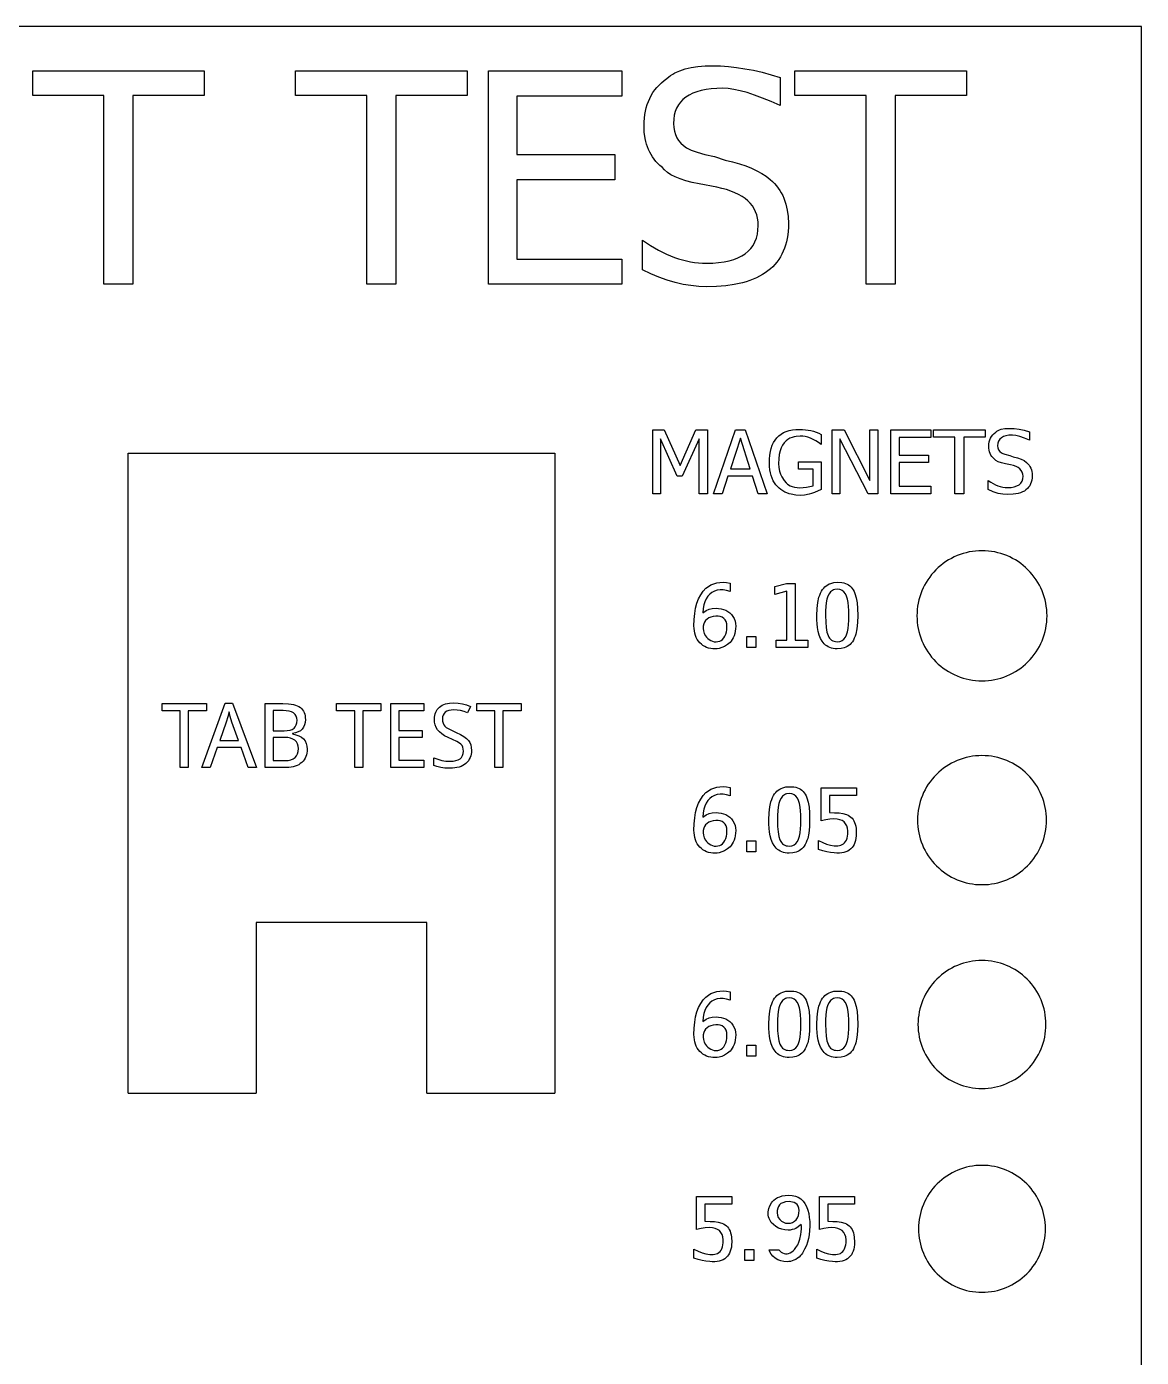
# Model space of a CAD drawing. Extents: x -43 to 38, y -56 to 50.
# Drawn here: x -14.8 to 37.5, y -12.4 to 50 of the extents above; entities that cross this region are included whole.
import ezdxf

# ---------------------------------------------------------------- set-up
doc = ezdxf.new("R2010")
doc.units = 0
doc.layers.get('0').update_dxf_attribs({"linetype": 'CONTINUOUS'})

msp = doc.modelspace()

# ---------------------------------------------------------------- linework, layer by layer
for points in [[(10, -50), (37.5, -50), (37.5, 50), (-37.5, 50), (-37.5, -50)], [(20.561, 47.62), (20.561, 46.297), (20.137, 46.487), (19.738, 46.652), (19.365, 46.792), (19.016, 46.906), (18.693, 46.995), (18.395, 47.059), (18.122, 47.097), (17.875, 47.109), (17.595, 47.103), (17.333, 47.084), (17.089, 47.051), (16.864, 47.006), (16.656, 46.948), (16.467, 46.877), (16.295, 46.793), (16.142, 46.697), (16.006, 46.587), (15.889, 46.464), (15.79, 46.329), (15.709, 46.181), (15.645, 46.019), (15.6, 45.845), (15.573, 45.658), (15.564, 45.458), (15.574, 45.272), (15.602, 45.098), (15.649, 44.937), (15.715, 44.789), (15.8, 44.654), (15.904, 44.531), (16.027, 44.421), (16.169, 44.324), (16.267, 44.269), (16.384, 44.215), (16.674, 44.11), (17.039, 44.007), (17.478, 43.908), (17.989, 43.734), (18.332, 43.657), (18.652, 43.569), (18.949, 43.472), (19.224, 43.365), (19.477, 43.247), (19.706, 43.12), (19.913, 42.982), (20.097, 42.834), (20.201, 42.741), (20.297, 42.642), (20.387, 42.539), (20.471, 42.431), (20.547, 42.318), (20.617, 42.201), (20.681, 42.079), (20.737, 41.952), (20.787, 41.82), (20.83, 41.684), (20.867, 41.543), (20.897, 41.397), (20.937, 41.092), (20.95, 40.768), (20.947, 40.585), (20.935, 40.409), (20.917, 40.239), (20.89, 40.074), (20.857, 39.915), (20.815, 39.762), (20.767, 39.614), (20.71, 39.473), (20.647, 39.337), (20.575, 39.207), (20.496, 39.082), (20.41, 38.964), (20.316, 38.851), (20.215, 38.744), (20.106, 38.643), (19.99, 38.548), (19.866, 38.458), (19.735, 38.374), (19.596, 38.296), (19.45, 38.224), (19.296, 38.158), (19.135, 38.097), (18.966, 38.042), (18.79, 37.993), (18.414, 37.912), (18.009, 37.854), (17.574, 37.819), (17.109, 37.808), (16.746, 37.82), (16.38, 37.857), (16.01, 37.919), (15.636, 38.006), (15.259, 38.117), (14.879, 38.254), (14.495, 38.415), (14.107, 38.6), (14.107, 39.997), (14.48, 39.742), (14.854, 39.521), (15.041, 39.423), (15.228, 39.334), (15.415, 39.253), (15.603, 39.181), (15.791, 39.117), (15.978, 39.062), (16.166, 39.015), (16.355, 38.977), (16.543, 38.947), (16.731, 38.926), (16.92, 38.913), (17.109, 38.909), (17.402, 38.916), (17.677, 38.937), (17.933, 38.971), (18.17, 39.02), (18.387, 39.082), (18.586, 39.158), (18.766, 39.248), (18.927, 39.351), (19.069, 39.469), (19.192, 39.6), (19.297, 39.745), (19.382, 39.904), (19.448, 40.077), (19.495, 40.263), (19.524, 40.464), (19.533, 40.678), (19.526, 40.851), (19.503, 41.016), (19.465, 41.173), (19.412, 41.321), (19.344, 41.462), (19.26, 41.594), (19.162, 41.718), (19.048, 41.834), (18.919, 41.942), (18.775, 42.041), (18.616, 42.132), (18.442, 42.216), (18.252, 42.291), (18.047, 42.357), (17.827, 42.416), (17.592, 42.467), (16.766, 42.629), (16.44, 42.7), (16.144, 42.778), (15.88, 42.864), (15.647, 42.958), (15.445, 43.058), (15.274, 43.167), (15.135, 43.282), (15.027, 43.405), (14.925, 43.492), (14.829, 43.585), (14.739, 43.681), (14.657, 43.783), (14.581, 43.888), (14.511, 43.999), (14.449, 44.114), (14.392, 44.234), (14.343, 44.358), (14.3, 44.487), (14.263, 44.62), (14.234, 44.758), (14.194, 45.048), (14.181, 45.356), (14.185, 45.535), (14.198, 45.709), (14.219, 45.878), (14.248, 46.041), (14.286, 46.199), (14.332, 46.351), (14.386, 46.497), (14.449, 46.638), (14.521, 46.774), (14.601, 46.904), (14.689, 47.029), (14.785, 47.148), (14.89, 47.262), (15.003, 47.37), (15.125, 47.473), (15.255, 47.57), (15.339, 47.642), (15.429, 47.709), (15.525, 47.772), (15.629, 47.83), (15.858, 47.932), (16.113, 48.015), (16.396, 48.08), (16.707, 48.127), (17.045, 48.154), (17.411, 48.164), (17.772, 48.155), (18.142, 48.13), (18.521, 48.087), (18.91, 48.028), (19.309, 47.951), (19.717, 47.858), (20.134, 47.747)], [(-14.483, 46.774), (-14.483, 47.922), (-6.437, 47.922), (-6.437, 46.774), (-9.782, 46.774), (-9.782, 37.922), (-11.145, 37.922), (-11.145, 46.774)], [(-2.159, 46.774), (-2.159, 47.922), (5.887, 47.922), (5.887, 46.774), (2.542, 46.774), (2.542, 37.922), (1.179, 37.922), (1.179, 46.774)], [(6.887, 37.922), (6.887, 47.922), (13.14, 47.922), (13.14, 46.74), (8.217, 46.74), (8.217, 44), (12.804, 44), (12.804, 42.818), (8.217, 42.818), (8.217, 39.104), (13.14, 39.104), (13.14, 37.922)], [(21.253, 46.774), (21.253, 47.922), (29.298, 47.922), (29.298, 46.774), (25.954, 46.774), (25.954, 37.922), (24.59, 37.922), (24.59, 46.774)], [(14.586, 28.095), (14.586, 31.095), (15.13, 31.095), (15.879, 29.425), (16.603, 31.095), (17.157, 31.095), (17.157, 28.095), (16.758, 28.095), (16.758, 30.68), (15.976, 28.921), (15.734, 28.921), (14.959, 30.68), (14.959, 28.095)], [(17.441, 28.095), (18.468, 31.103), (18.93, 31.103), (19.955, 28.095), (19.534, 28.095), (19.262, 28.933), (18.116, 28.933), (17.844, 28.095)], [(19.151, 29.274), (18.698, 30.702), (18.227, 29.274)], [(22.492, 28.294), (22.17, 28.158), (22.036, 28.111), (21.919, 28.078), (21.711, 28.039), (21.518, 28.026), (21.292, 28.039), (21.08, 28.075), (20.979, 28.103), (20.88, 28.139), (20.783, 28.184), (20.688, 28.236), (20.597, 28.296), (20.513, 28.364), (20.435, 28.438), (20.364, 28.52), (20.299, 28.611), (20.24, 28.713), (20.188, 28.826), (20.142, 28.951), (20.104, 29.086), (20.078, 29.229), (20.061, 29.38), (20.056, 29.539), (20.062, 29.731), (20.078, 29.91), (20.106, 30.077), (20.144, 30.231), (20.194, 30.373), (20.255, 30.503), (20.326, 30.621), (20.409, 30.726), (20.503, 30.818), (20.608, 30.899), (20.724, 30.967), (20.851, 31.022), (20.989, 31.066), (21.137, 31.096), (21.298, 31.115), (21.469, 31.121), (21.609, 31.118), (21.745, 31.106), (21.878, 31.088), (22.008, 31.062), (22.133, 31.029), (22.255, 30.989), (22.373, 30.941), (22.488, 30.885), (22.488, 30.637), (22.488, 30.404), (22.359, 30.498), (22.232, 30.579), (22.107, 30.648), (21.983, 30.705), (21.86, 30.748), (21.739, 30.78), (21.62, 30.799), (21.502, 30.805), (21.317, 30.792), (21.223, 30.773), (21.122, 30.743), (21.021, 30.701), (20.927, 30.648), (20.839, 30.58), (20.754, 30.49), (20.676, 30.382), (20.613, 30.259), (20.561, 30.114), (20.522, 29.94), (20.498, 29.741), (20.489, 29.523), (20.5, 29.34), (20.532, 29.168), (20.58, 29.014), (20.641, 28.888), (20.75, 28.719), (20.837, 28.62), (20.91, 28.557), (21.034, 28.479), (21.125, 28.439), (21.234, 28.409), (21.355, 28.391), (21.483, 28.385), (21.646, 28.391), (21.804, 28.408), (21.956, 28.437), (22.103, 28.478), (22.103, 28.87), (22.103, 29.253), (21.76, 29.253), (21.416, 29.253), (21.416, 29.431), (21.416, 29.606), (21.954, 29.606), (22.492, 29.606), (22.492, 28.95)], [(22.996, 28.095), (22.996, 31.095), (23.562, 31.095), (24.769, 28.72), (24.769, 31.095), (25.141, 31.095), (25.141, 28.095), (24.694, 28.095), (23.368, 30.682), (23.368, 28.095)], [(25.748, 28.095), (25.748, 31.095), (27.624, 31.095), (27.624, 30.74), (26.147, 30.74), (26.147, 29.918), (27.523, 29.918), (27.523, 29.564), (26.147, 29.564), (26.147, 28.45), (27.624, 28.45), (27.624, 28.095)], [(27.759, 30.75), (27.759, 31.095), (30.172, 31.095), (30.172, 30.75), (29.169, 30.75), (29.169, 28.095), (28.76, 28.095), (28.76, 30.75)], [(32.26, 31.004), (32.26, 30.607), (32.013, 30.714), (31.796, 30.79), (31.61, 30.836), (31.454, 30.851), (31.291, 30.843), (31.15, 30.82), (31.031, 30.782), (30.934, 30.727), (30.858, 30.658), (30.804, 30.573), (30.771, 30.472), (30.761, 30.356), (30.772, 30.248), (30.806, 30.155), (30.863, 30.078), (30.942, 30.016), (31.007, 29.983), (31.094, 29.951), (31.335, 29.891), (31.488, 29.839), (31.687, 29.789), (31.859, 29.728), (32.003, 29.654), (32.121, 29.569), (32.181, 29.511), (32.233, 29.448), (32.277, 29.379), (32.312, 29.304), (32.34, 29.224), (32.36, 29.138), (32.372, 29.046), (32.376, 28.949), (32.372, 28.841), (32.358, 28.741), (32.336, 28.647), (32.304, 28.56), (32.264, 28.48), (32.214, 28.408), (32.156, 28.342), (32.088, 28.283), (32.012, 28.231), (31.926, 28.186), (31.832, 28.147), (31.728, 28.116), (31.616, 28.092), (31.494, 28.075), (31.224, 28.061), (31.005, 28.076), (30.782, 28.12), (30.555, 28.194), (30.323, 28.298), (30.323, 28.718), (30.435, 28.641), (30.547, 28.575), (30.66, 28.519), (30.772, 28.473), (30.885, 28.437), (30.998, 28.412), (31.111, 28.396), (31.224, 28.391), (31.394, 28.399), (31.542, 28.424), (31.667, 28.466), (31.77, 28.524), (31.849, 28.598), (31.906, 28.69), (31.94, 28.797), (31.951, 28.922), (31.942, 29.023), (31.915, 29.115), (31.869, 29.197), (31.806, 29.269), (31.724, 29.331), (31.624, 29.383), (31.506, 29.426), (31.369, 29.458), (31.121, 29.507), (30.935, 29.552), (30.785, 29.606), (30.674, 29.668), (30.632, 29.703), (30.599, 29.74), (30.54, 29.794), (30.488, 29.853), (30.445, 29.918), (30.409, 29.988), (30.381, 30.064), (30.361, 30.146), (30.35, 30.233), (30.346, 30.325), (30.351, 30.431), (30.366, 30.531), (30.391, 30.624), (30.426, 30.71), (30.471, 30.79), (30.527, 30.863), (30.592, 30.929), (30.668, 30.989), (30.72, 31.031), (30.78, 31.067), (30.849, 31.098), (30.925, 31.123), (31.104, 31.156), (31.315, 31.168), (31.534, 31.157), (31.764, 31.127), (32.006, 31.076)], [(18.219, 23.908), (18.219, 23.525), (18.051, 23.574), (17.892, 23.6), (17.744, 23.602), (17.606, 23.582), (17.478, 23.54), (17.363, 23.477), (17.26, 23.395), (17.169, 23.294), (17.092, 23.174), (17.031, 23.041), (16.985, 22.892), (16.954, 22.729), (16.932, 22.518), (17.1, 22.624), (17.239, 22.689), (17.381, 22.722), (17.558, 22.733), (17.679, 22.728), (17.796, 22.71), (17.907, 22.68), (18.013, 22.639), (18.112, 22.586), (18.201, 22.52), (18.28, 22.441), (18.349, 22.349), (18.406, 22.247), (18.447, 22.137), (18.471, 22.018), (18.479, 21.891), (18.474, 21.769), (18.46, 21.653), (18.437, 21.544), (18.404, 21.441), (18.363, 21.348), (18.319, 21.265), (18.269, 21.193), (18.215, 21.131), (18.095, 21.03), (17.96, 20.948), (17.826, 20.888), (17.71, 20.852), (17.608, 20.834), (17.517, 20.827), (17.408, 20.832), (17.305, 20.846), (17.207, 20.868), (17.114, 20.9), (17.026, 20.941), (16.944, 20.99), (16.868, 21.049), (16.797, 21.117), (16.732, 21.193), (16.677, 21.275), (16.63, 21.364), (16.591, 21.459), (16.561, 21.561), (16.54, 21.669), (16.527, 21.784), (16.523, 21.905), (16.531, 22.208), (16.558, 22.488), (16.601, 22.743), (16.663, 22.976), (16.741, 23.184), (16.837, 23.369), (16.951, 23.531), (17.082, 23.669), (17.197, 23.759), (17.319, 23.832), (17.449, 23.887), (17.587, 23.926), (17.733, 23.947), (17.887, 23.951), (18.049, 23.938)], [(20.373, 20.896), (20.373, 21.236), (20.871, 21.236), (20.871, 23.531), (20.314, 23.386), (20.314, 23.757), (20.867, 23.902), (21.274, 23.902), (21.274, 21.236), (21.856, 21.236), (21.856, 20.896)], [(23.256, 23.95), (23.457, 23.937), (23.545, 23.92), (23.627, 23.896), (23.702, 23.865), (23.771, 23.827), (23.835, 23.782), (23.894, 23.729), (23.947, 23.668), (23.994, 23.597), (24.036, 23.518), (24.072, 23.429), (24.129, 23.226), (24.169, 22.991), (24.191, 22.718), (24.199, 22.397), (24.188, 22.063), (24.157, 21.772), (24.106, 21.527), (24.073, 21.421), (24.037, 21.326), (23.995, 21.241), (23.948, 21.165), (23.896, 21.097), (23.838, 21.037), (23.776, 20.986), (23.711, 20.942), (23.643, 20.907), (23.572, 20.88), (23.417, 20.845), (23.24, 20.834), (23.145, 20.837), (23.055, 20.848), (22.969, 20.867), (22.889, 20.893), (22.815, 20.926), (22.747, 20.966), (22.686, 21.012), (22.631, 21.065), (22.537, 21.185), (22.458, 21.318), (22.396, 21.469), (22.349, 21.642), (22.317, 21.825), (22.296, 22.004), (22.285, 22.19), (22.281, 22.393), (22.292, 22.718), (22.327, 23.003), (22.383, 23.247), (22.418, 23.353), (22.457, 23.447), (22.502, 23.531), (22.551, 23.608), (22.605, 23.677), (22.665, 23.738), (22.728, 23.791), (22.794, 23.836), (22.862, 23.872), (22.934, 23.901), (23.087, 23.938)], [(23.79, 22.397), (23.786, 22.624), (23.775, 22.821), (23.754, 22.997), (23.722, 23.16), (23.679, 23.301), (23.624, 23.414), (23.553, 23.502), (23.466, 23.569), (23.415, 23.593), (23.361, 23.61), (23.24, 23.624), (23.119, 23.61), (23.065, 23.593), (23.014, 23.569), (22.926, 23.502), (22.856, 23.413), (22.801, 23.3), (22.757, 23.158), (22.726, 22.995), (22.705, 22.818), (22.694, 22.62), (22.69, 22.393), (22.697, 22.089), (22.719, 21.83), (22.756, 21.618), (22.807, 21.452), (22.839, 21.385), (22.878, 21.327), (22.922, 21.278), (22.973, 21.238), (23.031, 21.206), (23.094, 21.184), (23.164, 21.17), (23.24, 21.166), (23.361, 21.18), (23.415, 21.197), (23.466, 21.221), (23.553, 21.288), (23.624, 21.376), (23.679, 21.489), (23.722, 21.63), (23.754, 21.793), (23.775, 21.97), (23.786, 22.168)], [(17.065, 21.442), (17.113, 21.375), (17.17, 21.315), (17.237, 21.264), (17.312, 21.22), (17.394, 21.188), (17.476, 21.168), (17.56, 21.162), (17.646, 21.169), (17.728, 21.19), (17.801, 21.226), (17.865, 21.276), (17.921, 21.341), (17.972, 21.428), (18.014, 21.526), (18.043, 21.627), (18.058, 21.723), (18.066, 21.897), (18.057, 22.011), (18.029, 22.109), (17.984, 22.193), (17.92, 22.262), (17.842, 22.315), (17.755, 22.35), (17.659, 22.367), (17.554, 22.367), (17.428, 22.35), (17.317, 22.321), (17.22, 22.28), (17.138, 22.227), (17.07, 22.163), (17.016, 22.086), (16.977, 21.998), (16.952, 21.897), (16.947, 21.793), (16.966, 21.678), (17.006, 21.558)], [(18.993, 20.896), (18.993, 21.408), (19.418, 21.408), (19.418, 20.896)], [(-7.189, 15.268), (-7.566, 15.268), (-7.566, 17.923), (-8.418, 17.923), (-8.418, 18.268), (-6.336, 18.268), (-6.336, 17.923), (-7.189, 17.923)], [(-4.385, 15.268), (-4.713, 16.202), (-5.828, 16.202), (-6.156, 15.268), (-6.549, 15.268), (-5.451, 18.284), (-5.107, 18.284), (-3.992, 15.268)], [(-3.582, 18.268), (-2.762, 18.268), (-2.489, 18.256), (-2.369, 18.241), (-2.26, 18.22), (-2.162, 18.194), (-2.075, 18.162), (-1.999, 18.123), (-1.934, 18.079), (-1.879, 18.029), (-1.83, 17.973), (-1.79, 17.911), (-1.756, 17.843), (-1.73, 17.77), (-1.712, 17.69), (-1.7, 17.605), (-1.697, 17.513), (-1.706, 17.381), (-1.735, 17.263), (-1.782, 17.16), (-1.848, 17.071), (-1.934, 16.996), (-2.038, 16.936), (-2.161, 16.889), (-2.303, 16.858), (-2.303, 16.841), (-2.142, 16.805), (-2.002, 16.754), (-1.884, 16.688), (-1.787, 16.608), (-1.712, 16.512), (-1.658, 16.402), (-1.626, 16.277), (-1.615, 16.136), (-1.619, 16.04), (-1.631, 15.949), (-1.65, 15.863), (-1.678, 15.782), (-1.714, 15.705), (-1.758, 15.634), (-1.809, 15.567), (-1.869, 15.505), (-1.936, 15.45), (-2.009, 15.401), (-2.088, 15.36), (-2.174, 15.327), (-2.267, 15.301), (-2.365, 15.282), (-2.47, 15.271), (-2.582, 15.268), (-3.582, 15.268)], [(0.992, 15.268), (0.615, 15.268), (0.615, 17.923), (-0.238, 17.923), (-0.238, 18.268), (1.844, 18.268), (1.844, 17.923), (0.992, 17.923)], [(3.861, 15.268), (2.303, 15.268), (2.303, 18.268), (3.861, 18.268), (3.861, 17.923), (2.68, 17.923), (2.68, 17.005), (3.779, 17.005), (3.779, 16.677), (2.68, 16.677), (2.68, 15.612), (3.861, 15.612)], [(4.32, 15.366), (4.32, 15.727), (4.514, 15.655), (4.705, 15.604), (4.891, 15.573), (5.074, 15.563), (5.227, 15.57), (5.359, 15.591), (5.469, 15.627), (5.557, 15.677), (5.626, 15.743), (5.674, 15.825), (5.703, 15.923), (5.713, 16.038), (5.706, 16.132), (5.684, 16.218), (5.649, 16.296), (5.598, 16.366), (5.53, 16.416), (5.406, 16.485), (4.992, 16.677), (4.832, 16.761), (4.697, 16.85), (4.586, 16.942), (4.5, 17.038), (4.435, 17.144), (4.389, 17.263), (4.362, 17.398), (4.352, 17.546), (4.356, 17.63), (4.367, 17.71), (4.386, 17.785), (4.412, 17.856), (4.445, 17.922), (4.486, 17.984), (4.534, 18.042), (4.59, 18.095), (4.653, 18.143), (4.721, 18.185), (4.795, 18.22), (4.875, 18.249), (4.961, 18.272), (5.053, 18.288), (5.254, 18.3), (5.469, 18.29), (5.672, 18.259), (5.863, 18.208), (6.041, 18.136), (5.91, 17.825), (5.74, 17.889), (5.574, 17.936), (5.412, 17.963), (5.254, 17.972), (5.131, 17.965), (5.025, 17.944), (4.934, 17.908), (4.861, 17.858), (4.803, 17.795), (4.762, 17.722), (4.738, 17.639), (4.73, 17.546), (4.736, 17.439), (4.756, 17.347), (4.789, 17.271), (4.836, 17.21), (4.91, 17.152), (5.025, 17.083), (5.18, 17.004), (5.377, 16.915), (5.576, 16.821), (5.738, 16.727), (5.863, 16.632), (5.951, 16.538), (6.012, 16.438), (6.055, 16.327), (6.081, 16.205), (6.09, 16.071), (6.086, 15.979), (6.074, 15.892), (6.053, 15.809), (6.025, 15.731), (5.988, 15.657), (5.943, 15.588), (5.889, 15.524), (5.828, 15.464), (5.759, 15.41), (5.682, 15.364), (5.599, 15.324), (5.508, 15.292), (5.41, 15.267), (5.305, 15.249), (5.193, 15.238), (5.074, 15.235), (4.848, 15.243), (4.648, 15.268), (4.471, 15.309)], [(7.566, 15.268), (7.189, 15.268), (7.189, 17.923), (6.336, 17.923), (6.336, 18.268), (8.418, 18.268), (8.418, 17.923), (7.566, 17.923)], [(-4.828, 16.53), (-5.139, 17.399), (-5.221, 17.657), (-5.27, 17.874), (-5.332, 17.64), (-5.418, 17.399), (-5.713, 16.53)], [(-3.205, 16.989), (-2.697, 16.989), (-2.545, 16.997), (-2.416, 17.02), (-2.311, 17.058), (-2.23, 17.112), (-2.169, 17.181), (-2.125, 17.265), (-2.099, 17.365), (-2.09, 17.481), (-2.1, 17.588), (-2.131, 17.681), (-2.182, 17.76), (-2.254, 17.825), (-2.346, 17.875), (-2.459, 17.911), (-2.592, 17.933), (-2.746, 17.94), (-3.205, 17.94)], [(-3.205, 16.677), (-3.205, 15.595), (-2.664, 15.595), (-2.511, 15.604), (-2.379, 15.63), (-2.269, 15.674), (-2.18, 15.735), (-2.112, 15.813), (-2.064, 15.909), (-2.034, 16.022), (-2.025, 16.153), (-2.035, 16.276), (-2.066, 16.382), (-2.117, 16.472), (-2.189, 16.546), (-2.281, 16.604), (-2.393, 16.645), (-2.527, 16.669), (-2.68, 16.677)], [(18.219, 14.329), (18.219, 13.946), (18.051, 13.995), (17.892, 14.021), (17.744, 14.023), (17.606, 14.003), (17.478, 13.961), (17.363, 13.898), (17.26, 13.816), (17.169, 13.715), (17.092, 13.595), (17.031, 13.462), (16.985, 13.313), (16.954, 13.15), (16.932, 12.939), (17.1, 13.045), (17.239, 13.11), (17.381, 13.143), (17.558, 13.154), (17.679, 13.149), (17.796, 13.131), (17.907, 13.101), (18.013, 13.06), (18.112, 13.007), (18.201, 12.941), (18.28, 12.862), (18.349, 12.77), (18.406, 12.668), (18.447, 12.558), (18.471, 12.439), (18.479, 12.312), (18.474, 12.19), (18.46, 12.074), (18.437, 11.965), (18.404, 11.862), (18.363, 11.769), (18.319, 11.686), (18.269, 11.614), (18.215, 11.552), (18.095, 11.451), (17.96, 11.369), (17.826, 11.309), (17.71, 11.273), (17.608, 11.255), (17.517, 11.248), (17.408, 11.253), (17.305, 11.267), (17.207, 11.289), (17.114, 11.321), (17.026, 11.362), (16.944, 11.411), (16.868, 11.47), (16.797, 11.538), (16.732, 11.614), (16.677, 11.696), (16.63, 11.785), (16.591, 11.88), (16.561, 11.982), (16.54, 12.09), (16.527, 12.205), (16.523, 12.326), (16.531, 12.629), (16.558, 12.909), (16.601, 13.164), (16.663, 13.397), (16.741, 13.605), (16.837, 13.79), (16.951, 13.952), (17.082, 14.09), (17.197, 14.18), (17.319, 14.253), (17.449, 14.308), (17.587, 14.347), (17.733, 14.368), (17.887, 14.372), (18.049, 14.359)], [(21.004, 14.371), (21.204, 14.358), (21.293, 14.341), (21.374, 14.317), (21.449, 14.286), (21.519, 14.248), (21.583, 14.203), (21.641, 14.15), (21.694, 14.089), (21.742, 14.018), (21.783, 13.939), (21.82, 13.85), (21.877, 13.647), (21.916, 13.412), (21.939, 13.139), (21.946, 12.818), (21.936, 12.484), (21.904, 12.193), (21.853, 11.948), (21.821, 11.842), (21.784, 11.747), (21.743, 11.662), (21.696, 11.586), (21.644, 11.518), (21.586, 11.458), (21.524, 11.407), (21.459, 11.363), (21.391, 11.328), (21.32, 11.301), (21.164, 11.266), (20.987, 11.255), (20.892, 11.258), (20.802, 11.269), (20.717, 11.288), (20.637, 11.314), (20.563, 11.347), (20.495, 11.387), (20.434, 11.433), (20.379, 11.486), (20.284, 11.606), (20.206, 11.739), (20.143, 11.89), (20.097, 12.063), (20.064, 12.246), (20.044, 12.425), (20.032, 12.611), (20.028, 12.814), (20.04, 13.139), (20.075, 13.424), (20.13, 13.668), (20.165, 13.774), (20.205, 13.868), (20.249, 13.952), (20.298, 14.029), (20.353, 14.098), (20.412, 14.159), (20.475, 14.212), (20.541, 14.257), (20.61, 14.293), (20.681, 14.322), (20.834, 14.359)], [(21.537, 12.818), (21.534, 13.045), (21.522, 13.242), (21.502, 13.418), (21.47, 13.581), (21.427, 13.722), (21.371, 13.835), (21.301, 13.923), (21.213, 13.99), (21.163, 14.014), (21.108, 14.031), (20.987, 14.045), (20.867, 14.031), (20.812, 14.014), (20.762, 13.99), (20.674, 13.923), (20.604, 13.834), (20.548, 13.721), (20.505, 13.579), (20.473, 13.416), (20.453, 13.239), (20.441, 13.041), (20.437, 12.814), (20.445, 12.51), (20.467, 12.251), (20.503, 12.039), (20.554, 11.873), (20.587, 11.806), (20.625, 11.748), (20.67, 11.699), (20.721, 11.659), (20.778, 11.627), (20.842, 11.605), (20.911, 11.591), (20.987, 11.587), (21.108, 11.601), (21.163, 11.618), (21.213, 11.642), (21.301, 11.709), (21.371, 11.797), (21.427, 11.91), (21.47, 12.051), (21.502, 12.214), (21.522, 12.391), (21.534, 12.589)], [(22.488, 12.768), (22.488, 13.542), (22.488, 14.317), (24.135, 14.317), (24.135, 13.96), (22.877, 13.96), (22.877, 13.156), (23.116, 13.152), (23.322, 13.14), (23.505, 13.114), (23.675, 13.065), (23.752, 13.033), (23.822, 12.994), (23.883, 12.948), (23.936, 12.897), (23.983, 12.838), (24.022, 12.77), (24.056, 12.694), (24.084, 12.61), (24.105, 12.517), (24.12, 12.415), (24.132, 12.184), (24.128, 12.063), (24.116, 11.95), (24.096, 11.846), (24.068, 11.75), (24.032, 11.663), (23.987, 11.584), (23.935, 11.513), (23.875, 11.452), (23.806, 11.398), (23.729, 11.353), (23.645, 11.317), (23.552, 11.289), (23.451, 11.27), (23.343, 11.259), (23.226, 11.257), (23.101, 11.263), (22.928, 11.283), (22.748, 11.316), (22.561, 11.363), (22.366, 11.422), (22.366, 11.847), (22.557, 11.754), (22.742, 11.681), (22.923, 11.629), (23.101, 11.6), (23.267, 11.598), (23.342, 11.608), (23.411, 11.626), (23.475, 11.653), (23.533, 11.691), (23.586, 11.741), (23.633, 11.801), (23.673, 11.871), (23.703, 11.953), (23.725, 12.045), (23.738, 12.147), (23.739, 12.294), (23.722, 12.424), (23.686, 12.538), (23.632, 12.636), (23.559, 12.716), (23.468, 12.778), (23.359, 12.823), (23.232, 12.85), (23.072, 12.86), (22.895, 12.85), (22.7, 12.819)], [(17.065, 11.863), (17.113, 11.796), (17.17, 11.736), (17.237, 11.685), (17.312, 11.641), (17.394, 11.609), (17.476, 11.589), (17.56, 11.583), (17.646, 11.59), (17.728, 11.611), (17.801, 11.647), (17.865, 11.697), (17.921, 11.762), (17.972, 11.849), (18.014, 11.947), (18.043, 12.048), (18.058, 12.144), (18.066, 12.318), (18.057, 12.432), (18.029, 12.53), (17.984, 12.614), (17.92, 12.683), (17.842, 12.736), (17.755, 12.771), (17.659, 12.788), (17.554, 12.788), (17.428, 12.771), (17.317, 12.742), (17.22, 12.701), (17.138, 12.648), (17.07, 12.584), (17.016, 12.507), (16.977, 12.419), (16.952, 12.318), (16.947, 12.214), (16.966, 12.099), (17.006, 11.979)], [(18.993, 11.317), (18.993, 11.829), (19.418, 11.829), (19.418, 11.317)], [(18.219, 4.75), (18.219, 4.367), (18.051, 4.416), (17.892, 4.442), (17.744, 4.444), (17.606, 4.424), (17.478, 4.382), (17.363, 4.319), (17.26, 4.237), (17.169, 4.136), (17.092, 4.016), (17.031, 3.883), (16.985, 3.734), (16.954, 3.571), (16.932, 3.36), (17.1, 3.466), (17.239, 3.531), (17.381, 3.564), (17.558, 3.575), (17.679, 3.57), (17.796, 3.552), (17.907, 3.522), (18.013, 3.481), (18.112, 3.428), (18.201, 3.362), (18.28, 3.283), (18.349, 3.191), (18.406, 3.089), (18.447, 2.979), (18.471, 2.86), (18.479, 2.733), (18.474, 2.611), (18.46, 2.495), (18.437, 2.386), (18.404, 2.283), (18.363, 2.19), (18.319, 2.107), (18.269, 2.035), (18.215, 1.973), (18.095, 1.872), (17.96, 1.79), (17.826, 1.73), (17.71, 1.694), (17.608, 1.676), (17.517, 1.669), (17.408, 1.674), (17.305, 1.688), (17.207, 1.71), (17.114, 1.742), (17.026, 1.783), (16.944, 1.832), (16.868, 1.891), (16.797, 1.959), (16.732, 2.035), (16.677, 2.117), (16.63, 2.206), (16.591, 2.301), (16.561, 2.403), (16.54, 2.511), (16.527, 2.626), (16.523, 2.747), (16.531, 3.05), (16.558, 3.33), (16.601, 3.585), (16.663, 3.818), (16.741, 4.026), (16.837, 4.211), (16.951, 4.373), (17.082, 4.511), (17.197, 4.601), (17.319, 4.674), (17.449, 4.729), (17.587, 4.768), (17.733, 4.789), (17.887, 4.793), (18.049, 4.78)], [(21.004, 4.792), (21.204, 4.779), (21.293, 4.762), (21.374, 4.738), (21.449, 4.707), (21.519, 4.669), (21.583, 4.624), (21.641, 4.571), (21.694, 4.51), (21.742, 4.439), (21.783, 4.36), (21.82, 4.271), (21.877, 4.068), (21.916, 3.833), (21.939, 3.56), (21.946, 3.239), (21.936, 2.905), (21.904, 2.614), (21.853, 2.369), (21.821, 2.263), (21.784, 2.168), (21.743, 2.083), (21.696, 2.007), (21.644, 1.939), (21.586, 1.879), (21.524, 1.828), (21.459, 1.784), (21.391, 1.749), (21.32, 1.722), (21.164, 1.687), (20.987, 1.676), (20.892, 1.679), (20.802, 1.69), (20.717, 1.709), (20.637, 1.735), (20.563, 1.768), (20.495, 1.808), (20.434, 1.854), (20.379, 1.907), (20.284, 2.027), (20.206, 2.16), (20.143, 2.311), (20.097, 2.484), (20.064, 2.667), (20.044, 2.846), (20.032, 3.032), (20.028, 3.235), (20.04, 3.56), (20.075, 3.845), (20.13, 4.089), (20.165, 4.195), (20.205, 4.289), (20.249, 4.373), (20.298, 4.45), (20.353, 4.519), (20.412, 4.58), (20.475, 4.633), (20.541, 4.678), (20.61, 4.714), (20.681, 4.743), (20.834, 4.78)], [(21.537, 3.239), (21.534, 3.466), (21.522, 3.663), (21.502, 3.839), (21.47, 4.002), (21.427, 4.143), (21.371, 4.256), (21.301, 4.344), (21.213, 4.411), (21.163, 4.435), (21.108, 4.452), (20.987, 4.466), (20.867, 4.452), (20.812, 4.435), (20.762, 4.411), (20.674, 4.344), (20.604, 4.255), (20.548, 4.142), (20.505, 4), (20.473, 3.837), (20.453, 3.66), (20.441, 3.462), (20.437, 3.235), (20.445, 2.931), (20.467, 2.672), (20.503, 2.46), (20.554, 2.294), (20.587, 2.227), (20.625, 2.169), (20.67, 2.12), (20.721, 2.08), (20.778, 2.048), (20.842, 2.026), (20.911, 2.012), (20.987, 2.008), (21.108, 2.022), (21.163, 2.039), (21.213, 2.063), (21.301, 2.13), (21.371, 2.218), (21.427, 2.331), (21.47, 2.472), (21.502, 2.635), (21.522, 2.812), (21.534, 3.01)], [(23.256, 4.792), (23.457, 4.779), (23.545, 4.762), (23.627, 4.738), (23.702, 4.707), (23.771, 4.669), (23.835, 4.624), (23.894, 4.571), (23.947, 4.51), (23.994, 4.439), (24.036, 4.36), (24.072, 4.271), (24.129, 4.068), (24.169, 3.833), (24.191, 3.56), (24.199, 3.239), (24.188, 2.905), (24.157, 2.614), (24.106, 2.369), (24.073, 2.263), (24.037, 2.168), (23.995, 2.083), (23.948, 2.007), (23.896, 1.939), (23.838, 1.879), (23.776, 1.828), (23.711, 1.784), (23.643, 1.749), (23.572, 1.722), (23.417, 1.687), (23.24, 1.676), (23.145, 1.679), (23.055, 1.69), (22.969, 1.709), (22.889, 1.735), (22.815, 1.768), (22.747, 1.808), (22.686, 1.854), (22.631, 1.907), (22.537, 2.027), (22.458, 2.16), (22.396, 2.311), (22.349, 2.484), (22.317, 2.667), (22.296, 2.846), (22.285, 3.032), (22.281, 3.235), (22.292, 3.56), (22.327, 3.845), (22.383, 4.089), (22.418, 4.195), (22.457, 4.289), (22.502, 4.373), (22.551, 4.45), (22.605, 4.519), (22.665, 4.58), (22.728, 4.633), (22.794, 4.678), (22.862, 4.714), (22.934, 4.743), (23.087, 4.78)], [(23.79, 3.239), (23.786, 3.466), (23.775, 3.663), (23.754, 3.839), (23.722, 4.002), (23.679, 4.143), (23.624, 4.256), (23.553, 4.344), (23.466, 4.411), (23.415, 4.435), (23.361, 4.452), (23.24, 4.466), (23.119, 4.452), (23.065, 4.435), (23.014, 4.411), (22.926, 4.344), (22.856, 4.255), (22.801, 4.142), (22.757, 4), (22.726, 3.837), (22.705, 3.66), (22.694, 3.462), (22.69, 3.235), (22.697, 2.931), (22.719, 2.672), (22.756, 2.46), (22.807, 2.294), (22.839, 2.227), (22.878, 2.169), (22.922, 2.12), (22.973, 2.08), (23.031, 2.048), (23.094, 2.026), (23.164, 2.012), (23.24, 2.008), (23.361, 2.022), (23.415, 2.039), (23.466, 2.063), (23.553, 2.13), (23.624, 2.218), (23.679, 2.331), (23.722, 2.472), (23.754, 2.635), (23.775, 2.812), (23.786, 3.01)], [(17.065, 2.284), (17.113, 2.217), (17.17, 2.157), (17.237, 2.106), (17.312, 2.062), (17.394, 2.03), (17.476, 2.01), (17.56, 2.004), (17.646, 2.011), (17.728, 2.032), (17.801, 2.068), (17.865, 2.118), (17.921, 2.183), (17.972, 2.27), (18.014, 2.368), (18.043, 2.469), (18.058, 2.565), (18.066, 2.739), (18.057, 2.853), (18.029, 2.951), (17.984, 3.035), (17.92, 3.104), (17.842, 3.157), (17.755, 3.192), (17.659, 3.209), (17.554, 3.209), (17.428, 3.192), (17.317, 3.163), (17.22, 3.122), (17.138, 3.069), (17.07, 3.005), (17.016, 2.928), (16.977, 2.84), (16.952, 2.739), (16.947, 2.635), (16.966, 2.52), (17.006, 2.4)], [(18.993, 1.738), (18.993, 2.25), (19.418, 2.25), (19.418, 1.738)], [(16.646, -6.39), (16.646, -5.616), (16.646, -4.841), (18.292, -4.841), (18.292, -5.198), (17.034, -5.198), (17.034, -6.002), (17.274, -6.006), (17.48, -6.018), (17.662, -6.044), (17.832, -6.093), (17.909, -6.125), (17.979, -6.164), (18.04, -6.21), (18.093, -6.261), (18.14, -6.32), (18.18, -6.388), (18.213, -6.464), (18.241, -6.548), (18.262, -6.641), (18.277, -6.743), (18.29, -6.974), (18.286, -7.095), (18.274, -7.208), (18.253, -7.312), (18.225, -7.408), (18.189, -7.495), (18.145, -7.574), (18.092, -7.645), (18.032, -7.706), (17.963, -7.76), (17.887, -7.805), (17.802, -7.841), (17.709, -7.869), (17.609, -7.888), (17.5, -7.899), (17.383, -7.901), (17.258, -7.895), (17.085, -7.875), (16.905, -7.842), (16.718, -7.795), (16.523, -7.736), (16.523, -7.311), (16.715, -7.404), (16.899, -7.477), (17.08, -7.529), (17.258, -7.558), (17.424, -7.56), (17.499, -7.55), (17.568, -7.532), (17.632, -7.505), (17.69, -7.467), (17.743, -7.417), (17.79, -7.357), (17.83, -7.287), (17.86, -7.205), (17.882, -7.113), (17.895, -7.011), (17.896, -6.864), (17.879, -6.734), (17.844, -6.62), (17.789, -6.522), (17.716, -6.442), (17.625, -6.38), (17.516, -6.335), (17.389, -6.308), (17.229, -6.298), (17.052, -6.308), (16.858, -6.339)], [(20.045, -7.333), (20.506, -7.333), (20.558, -7.397), (20.616, -7.448), (20.678, -7.486), (20.745, -7.513), (20.816, -7.526), (20.887, -7.525), (20.96, -7.511), (21.034, -7.483), (21.106, -7.442), (21.175, -7.387), (21.239, -7.32), (21.3, -7.239), (21.384, -7.099), (21.439, -6.978), (21.481, -6.833), (21.525, -6.624), (21.549, -6.489), (21.561, -6.363), (21.562, -6.244), (21.551, -6.134), (21.497, -6.186), (21.407, -6.262), (21.294, -6.334), (21.219, -6.369), (21.131, -6.395), (21.035, -6.411), (20.931, -6.417), (20.782, -6.406), (20.635, -6.374), (20.493, -6.322), (20.363, -6.249), (20.247, -6.16), (20.148, -6.056), (20.107, -5.998), (20.072, -5.936), (20.043, -5.869), (20.021, -5.797), (20.007, -5.722), (20.001, -5.645), (20.005, -5.566), (20.016, -5.486), (20.036, -5.398), (20.081, -5.28), (20.155, -5.143), (20.206, -5.079), (20.272, -5.01), (20.351, -4.946), (20.438, -4.892), (20.541, -4.849), (20.665, -4.813), (20.805, -4.789), (20.959, -4.781), (21.128, -4.791), (21.28, -4.824), (21.415, -4.878), (21.533, -4.954), (21.635, -5.052), (21.723, -5.171), (21.798, -5.313), (21.859, -5.477), (21.9, -5.644), (21.929, -5.826), (21.947, -6.02), (21.953, -6.227), (21.946, -6.435), (21.926, -6.63), (21.893, -6.813), (21.847, -6.984), (21.791, -7.13), (21.708, -7.314), (21.613, -7.49), (21.565, -7.558), (21.519, -7.611), (21.447, -7.678), (21.372, -7.737), (21.294, -7.786), (21.212, -7.827), (21.13, -7.859), (21.049, -7.881), (20.97, -7.895), (20.892, -7.899), (20.739, -7.888), (20.589, -7.855), (20.449, -7.802), (20.326, -7.731), (20.222, -7.644), (20.137, -7.546), (20.076, -7.441)], [(22.402, -6.39), (22.402, -5.616), (22.402, -4.841), (24.048, -4.841), (24.048, -5.198), (22.791, -5.198), (22.791, -6.002), (23.03, -6.006), (23.236, -6.018), (23.419, -6.044), (23.588, -6.093), (23.666, -6.125), (23.735, -6.164), (23.796, -6.21), (23.85, -6.261), (23.896, -6.32), (23.936, -6.388), (23.97, -6.464), (23.997, -6.548), (24.018, -6.641), (24.034, -6.743), (24.046, -6.974), (24.042, -7.095), (24.03, -7.208), (24.01, -7.312), (23.981, -7.408), (23.945, -7.495), (23.901, -7.574), (23.848, -7.645), (23.788, -7.706), (23.719, -7.76), (23.643, -7.805), (23.558, -7.841), (23.466, -7.869), (23.365, -7.888), (23.256, -7.899), (23.139, -7.901), (23.014, -7.895), (22.842, -7.875), (22.661, -7.842), (22.474, -7.795), (22.279, -7.736), (22.279, -7.311), (22.471, -7.404), (22.656, -7.477), (22.836, -7.529), (23.014, -7.558), (23.181, -7.56), (23.255, -7.55), (23.325, -7.532), (23.388, -7.505), (23.446, -7.467), (23.499, -7.417), (23.546, -7.357), (23.586, -7.287), (23.617, -7.205), (23.638, -7.113), (23.651, -7.011), (23.653, -6.864), (23.636, -6.734), (23.6, -6.62), (23.545, -6.522), (23.472, -6.442), (23.381, -6.38), (23.272, -6.335), (23.145, -6.308), (22.985, -6.298), (22.808, -6.308), (22.614, -6.339)], [(21.453, -5.496), (21.442, -5.388), (21.408, -5.294), (21.357, -5.22), (21.296, -5.166), (21.225, -5.128), (21.147, -5.102), (21.064, -5.086), (20.98, -5.081), (20.819, -5.095), (20.683, -5.131), (20.593, -5.176), (20.531, -5.235), (20.482, -5.307), (20.447, -5.392), (20.425, -5.489), (20.419, -5.609), (20.436, -5.721), (20.477, -5.824), (20.542, -5.919), (20.623, -5.995), (20.716, -6.05), (20.821, -6.083), (20.939, -6.094), (21.045, -6.084), (21.143, -6.053), (21.231, -6), (21.31, -5.928), (21.372, -5.838), (21.417, -5.736), (21.444, -5.622)], [(18.906, -7.841), (18.906, -7.329), (19.331, -7.329), (19.331, -7.841)]]:
    msp.add_lwpolyline(points, close=True)
for points in [[(-10, 0), (-10, 20), (-10, 30), (10, 30), (10, 20), (10, 0)], [(4, 0), (4, 8), (-4, 8), (-4, 0)], [(-10, 0), (-4, 0)], [(4, 0), (10, 0)]]:
    msp.add_lwpolyline(points)
for points in [[(30.026, 25.432, 0.414214), (26.976, 22.382, 0.414214), (30.026, 19.332, 0.414214), (33.076, 22.382, 0.414214)], [(30.026, 15.828, 0.414214), (27.001, 12.803, 0.414214), (30.026, 9.778, 0.414214), (33.051, 12.803, 0.414214)], [(30.026, 6.224, 0.414214), (27.026, 3.224, 0.414214), (30.026, 0.224, 0.414214), (33.026, 3.224, 0.414214)], [(30.026, -3.38, 0.414214), (27.051, -6.355, 0.414214), (30.026, -9.33, 0.414214), (33.001, -6.355, 0.414214)]]:
    msp.add_lwpolyline(points, format="xyb", close=True)

doc.saveas('drawing.dxf')
